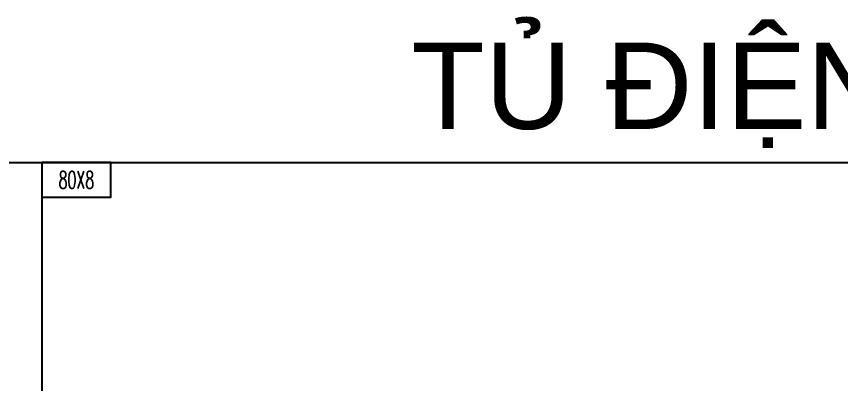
# Model space of a CAD drawing. Header units: millimetres. Extents: x 173893 to 258446, y -176540 to -123824.
# Drawn here: x 210406 to 212792, y -124887 to -123824 of the extents above; entities that cross this region are included whole.
import ezdxf
from ezdxf.enums import TextEntityAlignment as Align

# ---------------------------------------------------------------- set-up
doc = ezdxf.new("R2010")
doc.units = ezdxf.units.MM
doc.header["$LTSCALE"] = 3
doc.layers.add('@.DM. NÉT CHÍNH', color=7, linetype='Continuous')
doc.styles.add('Ann_w01', font='romans.shx', dxfattribs={"width": 0.6, "bigfont": 'chineset.shx'})
doc.styles.add('Arial', font='arial.ttf')

msp = doc.modelspace()

# ---------------------------------------------------------------- linework, layer by layer
msp.add_lwpolyline([(210479.46, -124347.34), (210679.46, -124347.34), (210679.46, -124247.34), (210479.46, -124247.34)], close=True)
at = {"layer": '@.DM. NÉT CHÍNH', "linetype": 'Continuous'}
msp.add_line((210479.46, -124247.34), (210479.46, -137826.43), dxfattribs=at)
msp.add_lwpolyline([(191169.37, -124247.34), (215177.7, -124247.34), (215177.7, -137826.43), (191169.37, -137826.43)], close=True, dxfattribs=at)

# ---------------------------------------------------------------- texts
at = {"color": 1, "style": 'Arial'}
msp.add_text('TỦ ĐIỆN TĐT.4', height=250, dxfattribs=at).set_placement((212780.75, -124024.82), align=Align.MIDDLE_CENTER)
at = {"color": 1, "style": 'Ann_w01', "width": 0.6}
msp.add_text('80X8', height=50, dxfattribs=at).set_placement((210579.46, -124297.34), align=Align.MIDDLE_CENTER)

doc.saveas('drawing.dxf')
